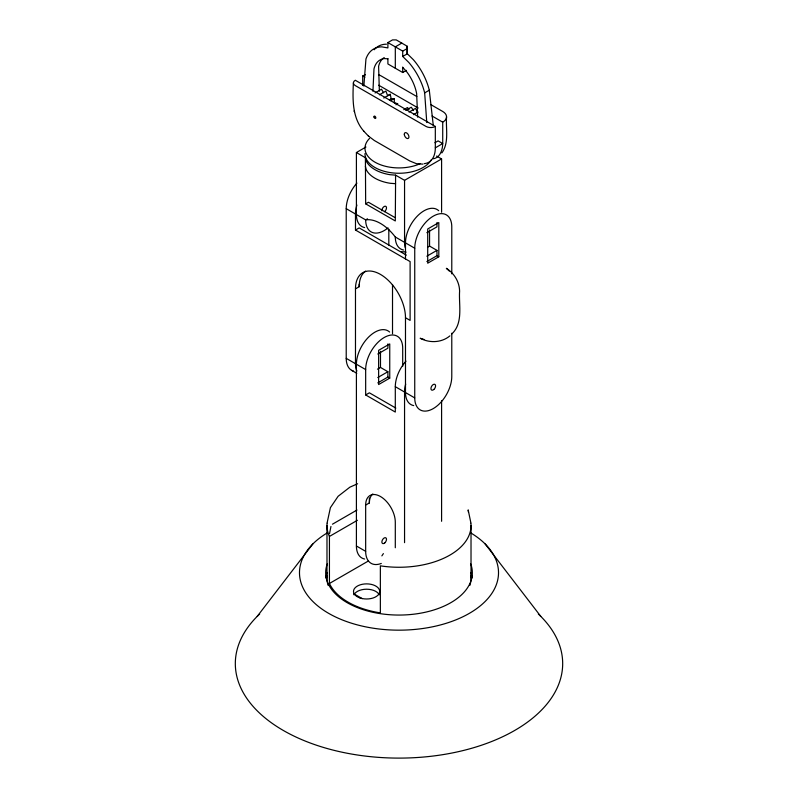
<?xml version="1.0" encoding="UTF-8"?>
<svg xmlns="http://www.w3.org/2000/svg" width="798" height="798" viewBox="0 0 798 798"><rect width="100%" height="100%" fill="white"/><g stroke="black" fill="none" stroke-linecap="round" stroke-linejoin="round"><path stroke-width="1.2" d="M389.334 99.93L391.18 98.862L394.322 98.593L394.322 102.772L397.823 103.72L395.968 104.787M372.945 91.311L373.973 68.957A32.229 18.603 60 0 1 384.217 58.573L387.898 58.803M363.848 86.084L365.953 58.982A44.937 25.945 60 0 1 381.813 46.863L387.898 47.92L387.898 42.573L392.526 39.9L396.237 39.9L407.349 46.314L407.349 53.795L413.424 59.77A44.937 25.945 60 0 1 429.294 90.204L433.264 125.256M329.534 533.663L330.951 526.481M327.1 522.959L330.402 507.648L338.113 496.296L349.873 487.179L357.614 483.748M381.873 555.877L383.389 553.603M441.863 152.947C449.374 142.463 445.643 128.727 446.561 116.827M257.245 616.345L312.816 543.987M451.887 333.893C463.518 322.941 458.631 304.986 459.608 291.08C459.389 281.754 454.182 273.265 446.351 268.308L449.294 271.041M407.349 46.314L406.581 47.381L407.349 48.449L402.711 51.122L387.898 42.573M449.902 335.878C441.663 342.821 429.504 343.25 420.167 338.262L423.997 339.449M401.793 43.112L395.309 46.853L395.309 68.229M426.78 122.563L424.666 92.877A44.937 25.945 60 0 0 408.795 62.444L402.711 56.468L407.349 53.795M387.898 58.613L387.898 63.96L402.711 72.508L406.421 70.374M375.02 92.947L381.494 89.206L383.549 92.767M379.389 94.822L385.873 91.082L387.678 95.75L390.252 94.284L391.18 98.862M383.768 98.024L390.252 94.284M390.621 100.728L394.322 98.593M424.666 92.877L429.294 90.204M403.738 109.705L407.439 107.56L409.115 109.336M405.703 110.433L411.259 107.221L413.564 110.593M409.045 112.109L415.529 108.368L417.733 112.957M413.454 114.653L418.082 111.979M364.646 227.57A26.184 15.122 -60 0 1 356.407 214.542L356.407 152.538L365.933 147.032M434.92 142.722L438.092 140.887L442.72 143.56C442.641 149.655 440.237 157.435 433.474 158.792M424.207 163.64A31.431 18.145 60 0 0 435.319 147.839L442.72 143.56L442.72 122.174A13.097 7.561 0 0 0 442.72 111.481L430.85 104.628M356.407 152.538L365.404 157.725L366.112 160.817A34.045 19.661 0 0 0 390.172 174.722L395.559 175.131L404.556 180.328L441.593 158.952L441.593 212.278M365.404 157.725L365.664 203.849L368.447 202.253L394.9 217.525M367.519 218.822L365.664 219.889L356.407 214.542M356.896 205.016A26.184 15.122 -60 0 0 355.479 214.014L355.479 230.043L359.19 227.909L406.312 255.121M426.86 232.677L436.965 226.841L436.965 222.562M356.896 371.06A26.184 15.122 -60 0 1 355.479 363.698L355.479 288.856L359.19 286.711A35.351 20.409 60 0 1 365.614 271.101M427.538 247.25L429.553 246.083L436.965 250.363L436.965 255.709L426.86 261.545M426.86 256.198L436.965 250.363M438.81 256.776L427.708 263.19L427.708 228.976L438.81 222.562L438.81 256.776L436.965 255.709M377.783 354.023L387.888 348.187L387.888 343.918M377.454 369.185L380.486 367.439L387.888 371.718L387.888 377.055L377.783 382.89M377.783 377.544L387.888 371.718M389.743 378.132L378.631 384.546L378.631 350.332L389.743 343.918L389.743 378.132L387.888 377.055M402.701 366.322L402.701 348.187A26.184 15.122 -60 0 0 384.187 337.504A26.184 15.122 -60 0 0 365.664 369.574L365.664 394.95L369.374 392.816L395.828 408.087M332.467 524.196L357.005 510.032M381.284 563.438A26.184 15.122 -60 0 1 365.664 551.338L365.664 505.084L369.374 502.94A20.948 12.1 60 0 1 372.836 493.942M470.9 523.269A72.02 41.576 0 0 1 380.357 565.842L380.357 612.884A72.02 41.576 0 0 1 329.434 583.478L329.434 536.436L357.404 520.286M329.434 583.478L368.157 561.124M422.93 164.129L416.366 163.66L409.733 160.937L374.342 140.508L368.367 135.999M395.559 175.131L395.559 183.69L390.172 183.281A34.045 19.661 0 0 1 366.112 169.376L365.404 166.283M416.825 96.538L381.225 75.98A13.097 7.561 0 0 0 378.511 74.783M362.711 85.486L362.711 75.98L364.846 77.216M378.711 85.216L418.182 108.009M432.057 116.019L442.72 122.174M435.319 126.453L355.3 80.259A6.544 3.781 0 0 0 355.3 85.605L426.052 126.453A6.544 3.781 0 0 0 435.319 126.453L435.319 147.839M436.596 156.059L441.593 158.952M395.559 183.69L395.299 220.956L365.664 203.849M356.915 183.111A26.184 15.122 -60 0 0 346.222 208.667L355.479 214.014M388.037 227.889A26.184 15.122 -60 0 1 365.664 219.889A38.863 22.444 60 0 1 395.299 236.996L404.556 242.343A26.184 15.122 -60 0 0 405.185 247.51M438.691 210.682A26.184 15.122 -60 0 0 418.052 215.37A26.184 15.122 -60 0 0 405.484 242.881L414.741 248.228L414.741 397.913A26.184 15.122 -60 0 0 433.264 408.596A26.184 15.122 -60 0 0 451.778 376.526L451.778 333.225M355.479 230.043L410.112 261.584L410.112 320.397L405.484 317.724A35.351 20.409 60 0 0 380.486 274.422A35.351 20.409 60 0 0 355.479 288.856M346.222 208.667L346.222 358.352L355.479 363.698M389.614 332.038A26.184 15.122 -60 0 0 368.975 336.726A26.184 15.122 -60 0 0 356.407 364.227L365.664 369.574M405.983 361.135A26.184 15.122 -60 0 0 395.299 386.681L404.556 392.027L404.556 542.66M405.484 317.724L405.484 392.566L414.741 397.913M351.649 370.342L356.786 373.304M365.664 394.95L395.299 412.057L395.299 386.681M356.407 364.227L356.407 545.992L365.664 551.338M353.674 593.692L362.262 598.65M353.384 82.932C352.596 99.451 352.137 117.954 363.818 131.191M363.569 130.932L368.856 136.508M402.711 67.361L406.401 71.381A32.229 18.603 60 0 1 416.646 93.595L417.663 117.196M485.184 543.987L540.755 616.345M354.103 110.962L354.302 111.64M470.9 522.959L468.157 509.902L468.466 512.256M471.019 525.673L471.019 578.061M451.778 273.854L451.778 226.841A26.184 15.122 -60 0 0 433.264 216.148A26.184 15.122 -60 0 0 414.741 248.228M441.593 400.526L441.593 521.284M429.553 229.994L429.553 246.083M406.93 48.139L406.93 54.084M405.484 242.881L405.484 258.911M404.556 180.328L404.556 242.343M402.711 51.122L402.711 56.468M402.711 67.162L402.711 72.508M395.299 547.747L395.299 522.181A20.948 12.1 60 0 0 380.486 496.526A20.948 12.1 60 0 0 365.664 505.084M392.516 284.647L392.516 333.724M388.816 229.176L388.816 245.106M380.486 351.339L380.486 367.439M379.369 91.231L378.601 66.284A32.229 18.603 60 0 1 384.227 57.556M369.374 497.992L369.374 502.94M359.19 284.268L359.19 286.711M326.981 525.673L326.981 578.061M374.182 49.755A44.937 25.945 60 0 1 386.451 44.189M362.711 75.98A13.097 7.561 0 0 1 365.424 74.783M420.237 163.63A34.045 19.661 0 0 1 376.806 163.161A34.045 19.661 0 0 1 369.524 138.433M431.389 159.67A34.045 19.661 0 0 1 393.693 173.016A34.045 19.661 0 0 1 364.965 153.605M403.529 250.023A26.184 15.122 -60 0 1 395.299 236.996M381.883 210.832A3.272 1.885 -60 0 1 383.928 206.692A3.272 1.885 -60 0 1 386.481 207.57A3.272 1.885 -60 0 1 384.446 211.709M413.713 405.593A26.184 15.122 -60 0 1 405.484 392.566M401.314 251.829A35.351 20.409 60 0 1 406.092 252.128M353.464 371.13A26.184 15.122 -60 0 1 346.222 358.352M364.646 559.019A26.184 15.122 -60 0 1 356.407 545.992M404.556 392.027A26.184 15.122 -60 0 1 405.673 384.077M538.331 614.011A163.68 94.503 0 0 1 505.413 735.407A163.68 94.503 0 0 1 292.587 735.407A163.68 94.503 0 0 1 259.669 614.011M470.501 532.755A99.521 57.456 0 0 1 468.985 613.562A99.521 57.456 0 0 1 329.015 613.562A99.521 57.456 0 0 1 327.499 532.755M470.72 563.907A73.326 42.334 0 0 1 399 615.059A73.326 42.334 0 0 1 327.28 563.907M325.893 577.961A73.326 42.334 0 0 1 327.28 572.455M470.72 572.455A73.326 42.334 0 0 1 472.107 577.961M329.434 536.436A72.02 41.576 0 0 1 327.1 523.269M470.9 575.657A72.02 41.576 0 0 1 469.922 585.293M328.078 585.293A72.02 41.576 0 0 1 327.1 575.657M353.943 594.819A13.097 7.561 0 0 1 366.591 589.213A13.097 7.561 0 0 1 379.24 594.819M404.307 134.254A3.272 1.885 60 0 0 407.778 138.573A3.272 1.885 60 0 0 407.778 133.944A3.272 1.885 60 0 0 404.307 134.254M373.983 116.967A1.307 0.758 60 0 0 375.509 118.423A1.307 0.758 60 0 0 375.17 116.418A1.307 0.758 60 0 0 373.983 116.967M433.863 389.454A3.272 1.885 -60 0 0 434.9 384.377A3.272 1.885 -60 0 0 431.02 387.818A3.272 1.885 -60 0 0 433.863 389.454M384.786 542.879A3.272 1.885 -60 0 0 385.823 537.812A3.272 1.885 -60 0 0 381.953 541.244A3.272 1.885 -60 0 0 384.786 542.879M360.048 597.981A13.097 7.561 0 0 0 379.688 591.428A13.097 7.561 0 0 0 360.048 584.884A13.097 7.561 0 0 0 360.048 597.981"/></g></svg>
